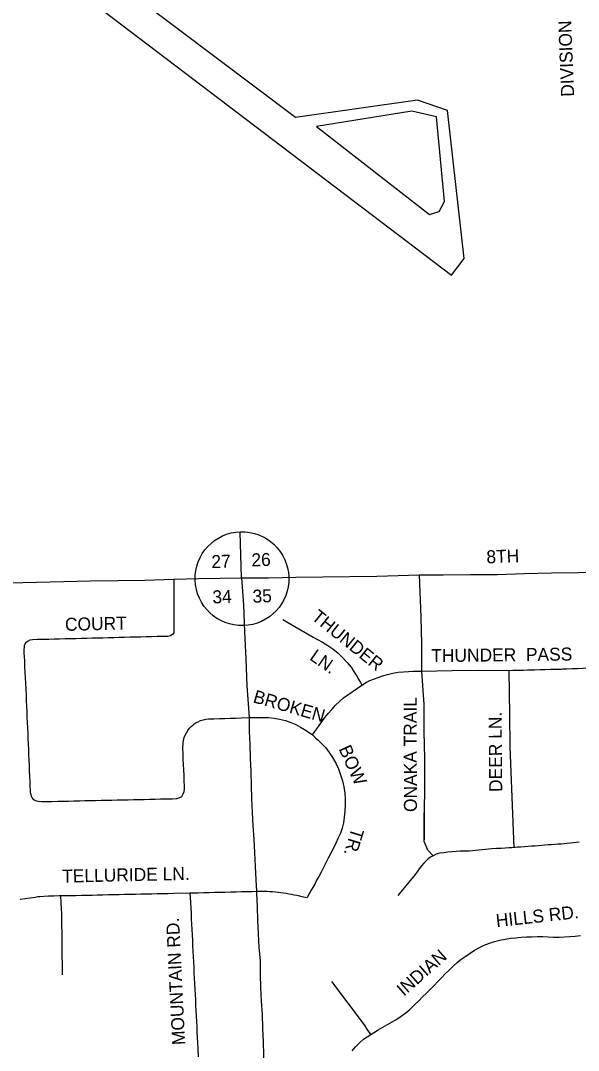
# Model space of a CAD drawing. Extents: x 2204114 to 2230821, y 16088589 to 16113844.
# Drawn here: x 2213081 to 2215142, y 16097996 to 16101803 of the extents above; entities that cross this region are included whole.
import ezdxf

# ---------------------------------------------------------------- set-up
doc = ezdxf.new("R2010")
doc.units = 0
for name, color, linetype in [('L12', 7, 'Continuous'), ('L3', 7, 'Continuous'), ('L8', 7, 'Continuous'), ('L9', 7, 'Continuous')]:
    doc.layers.add(name, color=color, linetype=linetype)

msp = doc.modelspace()

# ---------------------------------------------------------------- linework, layer by layer
at = {"layer": 'L12'}
for p, q in [((2210366.9, 16104133.5), (2214672.9, 16100862.1)), ((2214096.6, 16101444.8), (2213510.5, 16101886.9)), ((2214547.1, 16101508.6), (2214096.6, 16101444.8)), ((2214658.4, 16101469.8), (2214547.1, 16101508.6)), ((2214526.3, 16101467.8), (2214173.7, 16101411)), ((2214617.1, 16101446.5), (2214526.3, 16101467.8)), ((2214646.6, 16101134.2), (2214617.1, 16101446.5)), ((2214719, 16100923.7), (2214658.4, 16101469.8)), ((2214173.7, 16101411), (2214592, 16101086.4)), ((2214627.7, 16101097.6), (2214646.6, 16101134.2)), ((2214592, 16101086.4), (2214627.7, 16101097.6)), ((2214672.9, 16100862.1), (2214719, 16100923.7))]:
    msp.add_line(p, q, dxfattribs=at)
at = {"layer": 'L3'}
for p, q in [((2214821.9, 16098740.6), (2214737.9, 16098732.3)), ((2214839.4, 16098741.6), (2214821.9, 16098740.6)), ((2214821.9, 16098740.6), (2214821.9, 16098740.6)), ((2214821.9, 16098740.6), (2214821.9, 16098740.6)), ((2214855.9, 16098742.4), (2214839.4, 16098741.6)), ((2214839.4, 16098741.6), (2214839.4, 16098741.6)), ((2214839.4, 16098741.6), (2214839.4, 16098741.6)), ((2214871.3, 16098743.3), (2214855.9, 16098742.4)), ((2214884.2, 16098744.2), (2214871.3, 16098743.3)), ((2214895.4, 16098745), (2214884.2, 16098744.2)), ((2214907.4, 16098745.9), (2214895.4, 16098745)), ((2214916, 16098746.5), (2214903.4, 16098745.6)), ((2214929, 16098747.5), (2214916, 16098746.5)), ((2214942.1, 16098748.5), (2214929, 16098747.5)), ((2214955.2, 16098749.4), (2214942.1, 16098748.5)), ((2214968.1, 16098750.4), (2214955.2, 16098749.4)), ((2214980.9, 16098751.3), (2214968.1, 16098750.4)), ((2214993.5, 16098752.2), (2214980.9, 16098751.3)), ((2215006, 16098753.3), (2214993.5, 16098752.2)), ((2215018.2, 16098754.2), (2215006, 16098753.3)), ((2215030.3, 16098755.2), (2215018.2, 16098754.2)), ((2215042.2, 16098756), (2215030.3, 16098755.2)), ((2215054.2, 16098757), (2215042.2, 16098756)), ((2215065.9, 16098757.8), (2215054.2, 16098757)), ((2215077.6, 16098758.5), (2215065.9, 16098757.8)), ((2215089, 16098759.2), (2215077.6, 16098758.5)), ((2215100.4, 16098760.2), (2215089, 16098759.2)), ((2215111.7, 16098761.4), (2215100.4, 16098760.2)), ((2215122.6, 16098762.8), (2215111.7, 16098761.4)), ((2215133.5, 16098764.3), (2215122.6, 16098762.8)), ((2215144.3, 16098766.1), (2215133.5, 16098764.3)), ((2214578.6, 16098696.2), (2214570, 16098687.4)), ((2214586.9, 16098703.6), (2214578.6, 16098696.2)), ((2214595.6, 16098709.9), (2214586.9, 16098703.6)), ((2214605, 16098715.6), (2214595.6, 16098709.9)), ((2214616.5, 16098720.6), (2214605, 16098715.6)), ((2214630.1, 16098724.3), (2214616.5, 16098720.6)), ((2214644.6, 16098726.6), (2214630.1, 16098724.3)), ((2214659.3, 16098728), (2214644.6, 16098726.6)), ((2214674.3, 16098729.3), (2214659.3, 16098728)), ((2214689.6, 16098730.6), (2214674.3, 16098729.3)), ((2214705.1, 16098731.8), (2214689.6, 16098730.6)), ((2214737.9, 16098732.3), (2214705.1, 16098731.8)), ((2214737.9, 16098732.3), (2214737.9, 16098732.3)), ((2214553.4, 16098667), (2214545.6, 16098656.1)), ((2214561.6, 16098677.7), (2214553.4, 16098667)), ((2214570, 16098687.4), (2214561.6, 16098677.7)), ((2214538.2, 16098645.7), (2214474.5, 16098567.8)), ((2214545.6, 16098656.1), (2214538.2, 16098645.7))]:
    msp.add_line(p, q, dxfattribs=at)
for points in [[(2214553.6, 16099753.5), (2214642.4, 16099754.4), (2214742.4, 16099754.7), (2214842.4, 16099755.2), (2214942.2, 16099759.1), (2215042, 16099761.6), (2215142, 16099762.9), (2215227, 16099763.7)], [(2212862.8, 16099721.6), (2212939.9, 16099722.9), (2213040, 16099724.7), (2213140, 16099726.6), (2213240, 16099729.2), (2213339.5, 16099731.7), (2213439.8, 16099732.7), (2213539.6, 16099734.4), (2213646.3, 16099737.2)], [(2213646.3, 16099737.2), (2213646.4, 16099731.5), (2213646.5, 16099711.5), (2213646.5, 16099691.5), (2213646.6, 16099671.5), (2213646.7, 16099651.5), (2213646.8, 16099631.5), (2213646.9, 16099611.5), (2213647, 16099591.5), (2213647.1, 16099571.6), (2213647.2, 16099557.4), (2213647.5, 16099551.6), (2213646.9, 16099539.6), (2213643.1, 16099534.2), (2213635.1, 16099528.5), (2213625, 16099526.2), (2213615.8, 16099526.2), (2213605, 16099525.9), (2213585, 16099525.4), (2213565, 16099524.9), (2213545, 16099524.4), (2213525, 16099523.9), (2213505, 16099523.4), (2213485, 16099522.9), (2213465, 16099522.3), (2213445, 16099521.8), (2213425, 16099521.3), (2213404.9, 16099520.8), (2213385, 16099520.3), (2213365.2, 16099519.8), (2213345.2, 16099519.3), (2213325.2, 16099518.8), (2213305.2, 16099518.3), (2213285.2, 16099517.8), (2213265.1, 16099517.3), (2213245.1, 16099516.8), (2213225.1, 16099516.3), (2213205.1, 16099515.8), (2213185.1, 16099515.2), (2213165.1, 16099514.7), (2213145.3, 16099514.2), (2213143.5, 16099514.2), (2213125.3, 16099513.6), (2213115.4, 16099511.7), (2213106.2, 16099507.8), (2213098.6, 16099500.7), (2213094, 16099492.1), (2213092.8, 16099472.2), (2213093.1, 16099463), (2213093.6, 16099452.8), (2213094.6, 16099432.9), (2213095.6, 16099413), (2213096.6, 16099393), (2213097.6, 16099373), (2213098.6, 16099353.2), (2213099.6, 16099333.2), (2213101.1, 16099304.3)], [(2213646.3, 16099737.2), (2213739.7, 16099739.8), (2213897.5, 16099742.8)], [(2213897.5, 16099742.8), (2213997.2, 16099743.3), (2214097.2, 16099745.4), (2214197.2, 16099746), (2214297.3, 16099747.6), (2214397, 16099749.4), (2214553.6, 16099753.5)], [(2213897.5, 16099742.8), (2213904.2, 16099643.5), (2213908.2, 16099543.5), (2213912.6, 16099443.7), (2213917.1, 16099343.8), (2213924.9, 16099226)], [(2214553.6, 16099753.5), (2214559.4, 16099597.3), (2214561.4, 16099497.3), (2214562.1, 16099397.3)], [(2214050.1, 16099589), (2214161.2, 16099523.9), (2214177.6, 16099515), (2214196.2, 16099504.8), (2214215.8, 16099493.1), (2214234.9, 16099479.8), (2214253.7, 16099464.7), (2214270.2, 16099448.2), (2214286.7, 16099429.5), (2214301.8, 16099411.9), (2214313.5, 16099394.5), (2214322.9, 16099379), (2214330.7, 16099366.2), (2214337, 16099355.9), (2214341.7, 16099345.9)], [(2214341.7, 16099345.9), (2214358.8, 16099357), (2214370.6, 16099362.7), (2214401.3, 16099374.5), (2214418.4, 16099380), (2214436.2, 16099385.8), (2214455.7, 16099390.3), (2214476.3, 16099393.7), (2214495.6, 16099395.4), (2214514.1, 16099396.3), (2214530.1, 16099397.1), (2214562.1, 16099397.3)], [(2214562.1, 16099397.3), (2214675.4, 16099400.3), (2214775.4, 16099401.3), (2214884.9, 16099400.7)], [(2214562.1, 16099397.3), (2214571, 16099274.3), (2214570.8, 16099174.3), (2214572.7, 16099074.3), (2214573.2, 16098974.3), (2214572.2, 16098874.4), (2214571.2, 16098774.5)], [(2214884.9, 16099400.7), (2214898.9, 16099401), (2214918.9, 16099401.5), (2214938.9, 16099402), (2214953.4, 16099402.3), (2214958.9, 16099402.5), (2214978.9, 16099403), (2214998.7, 16099403.5), (2215018.7, 16099404.1), (2215038.7, 16099404.6), (2215058.7, 16099405.2), (2215078.7, 16099405.7), (2215084.7, 16099405.8), (2215098.7, 16099406.3), (2215118.7, 16099407.2), (2215138.7, 16099408.1), (2215158.8, 16099409), (2215178.8, 16099410.1), (2215198.5, 16099411.3), (2215218.5, 16099412.7), (2215241.6, 16099414.2)], [(2214884.9, 16099400.7), (2214887, 16099236.2), (2214888.8, 16099118.3), (2214903.4, 16098745.6)], [(2214159.1, 16099162), (2214168, 16099175.2), (2214174.9, 16099185.1), (2214183.5, 16099197.3), (2214193.7, 16099210.9), (2214205.1, 16099225.9), (2214217.6, 16099241.1), (2214230.3, 16099256.3), (2214243.7, 16099272), (2214273.8, 16099299.2), (2214341.7, 16099345.9)], [(2213101.1, 16099304.3), (2213101.8, 16099287.8), (2213102.6, 16099268.2), (2213103.5, 16099248.2), (2213104.3, 16099228.2), (2213105.2, 16099208.3), (2213106, 16099188.3), (2213106.9, 16099168.5), (2213107.8, 16099148.6), (2213108.6, 16099128.6), (2213109.5, 16099108.7), (2213110.3, 16099088.7), (2213111.2, 16099068.7), (2213112, 16099048.7), (2213112.9, 16099028.7), (2213113.8, 16099008.8), (2213114.6, 16098988.8), (2213115, 16098979.4), (2213115.5, 16098968.8), (2213115.8, 16098961.6), (2213115.9, 16098958.3), (2213116.6, 16098948.9), (2213118.2, 16098941.5), (2213120.1, 16098935.3), (2213122.4, 16098930.1), (2213126.1, 16098925.8), (2213131.1, 16098921.8), (2213138.2, 16098918.6), (2213147.2, 16098917.1), (2213158.2, 16098916.3), (2213174.8, 16098915.8), (2213178.2, 16098915.8), (2213198, 16098916.3), (2213218, 16098916.7), (2213238, 16098917.2), (2213258, 16098917.6), (2213278, 16098918.1), (2213298, 16098918.5), (2213318, 16098919), (2213338, 16098919.4), (2213358, 16098919.9), (2213378.1, 16098920.3), (2213398.1, 16098920.8), (2213417.8, 16098921.2), (2213437.8, 16098921.7), (2213457.8, 16098922.1), (2213477.8, 16098922.6), (2213497.8, 16098923), (2213517.8, 16098923.5), (2213537.8, 16098923.9), (2213557.8, 16098924.4), (2213577.8, 16098924.8), (2213597.8, 16098925.2), (2213617.8, 16098925.7), (2213637.8, 16098926.2), (2213641.4, 16098926.2), (2213657.9, 16098927.4), (2213668.5, 16098930.6), (2213676, 16098934.9), (2213681.6, 16098943.7), (2213684.7, 16098952.7), (2213686, 16098961.9), (2213686.7, 16098972.5), (2213685.4, 16098992.5), (2213684.7, 16099012.5), (2213684.2, 16099032.5), (2213683.2, 16099052.4), (2213682, 16099072.4), (2213681.5, 16099092.4), (2213680.7, 16099112.4), (2213681.5, 16099132.4), (2213682.9, 16099141.8), (2213685.5, 16099152), (2213688.8, 16099160.9), (2213693.7, 16099170.2), (2213698.8, 16099178.1), (2213705.4, 16099186.6), (2213711.3, 16099193.4), (2213719.6, 16099200.4), (2213727.2, 16099206.1), (2213736.7, 16099210.9), (2213745.9, 16099215), (2213755.5, 16099217.7), (2213765.2, 16099219.8), (2213775.3, 16099221.2), (2213776.8, 16099221.1), (2213795.3, 16099221.7), (2213815.3, 16099222.4), (2213835, 16099223), (2213855, 16099223.7), (2213875, 16099224.3), (2213895.1, 16099225), (2213924.9, 16099226)], [(2213924.9, 16099226), (2213996.4, 16099226.8), (2214017.4, 16099224.2), (2214037.8, 16099220.5), (2214059, 16099215.2), (2214079.2, 16099208.2), (2214097.3, 16099200.2), (2214114.7, 16099191), (2214129.6, 16099182.5), (2214143.2, 16099173.9), (2214159.1, 16099162)], [(2213924.9, 16099226), (2213925.8, 16099176), (2213927.6, 16099126.1), (2213929, 16099076.1), (2213931.4, 16099026.1), (2213933, 16098976.2), (2213934.1, 16098926.2), (2213936.7, 16098876.3), (2213939.3, 16098826.3), (2213942.9, 16098776.5), (2213945, 16098726.5), (2213947.7, 16098676.6), (2213950.3, 16098626.7), (2213952.1, 16098584)], [(2214159.1, 16099162), (2214170.7, 16099151), (2214179.6, 16099142.6), (2214192.4, 16099129.9), (2214206.7, 16099115.3), (2214221, 16099097.4), (2214233.5, 16099078), (2214245, 16099058), (2214254.7, 16099036.3), (2214263, 16099014.9), (2214269.9, 16098992.6), (2214274.4, 16098969.8), (2214278.4, 16098947), (2214280.1, 16098924.4), (2214280.5, 16098901.4), (2214279, 16098879.9), (2214276.7, 16098857.5), (2214274.2, 16098836.6), (2214268.7, 16098817.2), (2214263, 16098798.5), (2214254.5, 16098781), (2214246, 16098762.1), (2214236.3, 16098743.4), (2214226.8, 16098725), (2214216.8, 16098706), (2214207.8, 16098687.2), (2214198.3, 16098669), (2214189.6, 16098652.6), (2214182.2, 16098638.7), (2214174.5, 16098624.9), (2214167.8, 16098610.8), (2214160.7, 16098598.2), (2214154.8, 16098588.5), (2214139.8, 16098560.6)], [(2214605, 16098715.6), (2214585.9, 16098736.5), (2214571.7, 16098767.9), (2214572.2, 16098874.4)], [(2213706.3, 16098577.9), (2213716.7, 16098578.2), (2213736.7, 16098578.7), (2213756.6, 16098579.2), (2213776.6, 16098579.7), (2213796.6, 16098580.2), (2213816.6, 16098580.7), (2213836.6, 16098581.2), (2213856.4, 16098581.7), (2213876.6, 16098582.2), (2213896.4, 16098582.7), (2213916.5, 16098583.1), (2213936.5, 16098583.6), (2213952.1, 16098584)], [(2213952.1, 16098584), (2213962.1, 16098584.4), (2213972.1, 16098584.7), (2213982.1, 16098584.9), (2213992.1, 16098584.5), (2214002, 16098583.8), (2214012, 16098583), (2214022, 16098581.9), (2214031.9, 16098580.6), (2214041.8, 16098579.1), (2214051.7, 16098577.8), (2214061.6, 16098576.5), (2214071.4, 16098574.8), (2214081.3, 16098573), (2214091.1, 16098571.1), (2214100.9, 16098569.2), (2214110.7, 16098567.1), (2214120.4, 16098564.9), (2214139.8, 16098560.6)], [(2213952.1, 16098584), (2213952.4, 16098576.7), (2213954.3, 16098526.8), (2213956.6, 16098476.8), (2213959, 16098426.9), (2213961.4, 16098376.9), (2213965.7, 16098327.1), (2213966.3, 16098277.2), (2213967.5, 16098227.3), (2213970.1, 16098177.7), (2213972.9, 16098127.9), (2213974, 16098077.9), (2213976.4, 16098028), (2213977.8, 16097978), (2213978.1, 16097928.1), (2213982.5, 16097878.4), (2213984.4, 16097828.4), (2213985.8, 16097778.5), (2213988.9, 16097728.6), (2213990.7, 16097678.6), (2213993.7, 16097614.5)], [(2213079, 16098555.4), (2213134.9, 16098562.1), (2213144.6, 16098564.1), (2213151.6, 16098565.2), (2213166.6, 16098566.4), (2213184, 16098567.4), (2213204, 16098567.7), (2213223.7, 16098567.8), (2213245.6, 16098568.1)], [(2213228.4, 16098568.1), (2213229.7, 16098540.7), (2213230.6, 16098520.7), (2213231.5, 16098500.7), (2213233.9, 16098275.1)], [(2213245.6, 16098568.1), (2213285.2, 16098568.9), (2213305.2, 16098569.3), (2213325.2, 16098569.8), (2213345.2, 16098570.2), (2213365.2, 16098570.6), (2213385.2, 16098571.1), (2213405.3, 16098571.5), (2213425.3, 16098571.9), (2213445, 16098572.3), (2213465, 16098572.8), (2213485, 16098573.2), (2213505.1, 16098573.6), (2213525.1, 16098574), (2213545.1, 16098574.5), (2213565.1, 16098574.9), (2213585.1, 16098575.3), (2213605.1, 16098575.8), (2213625.1, 16098576.2), (2213645.1, 16098576.6), (2213706.3, 16098577.9)], [(2213706.3, 16098577.9), (2213708.4, 16098542.3), (2213709.4, 16098522.3), (2213710.4, 16098502.3), (2213711.4, 16098482.4), (2213712.4, 16098462.4), (2213713.4, 16098442.4), (2213714.4, 16098422.4), (2213715.4, 16098402.5), (2213716.4, 16098382.5), (2213717.4, 16098362.5), (2213718.4, 16098342.6), (2213719.4, 16098322.6), (2213720.4, 16098302.6), (2213721.4, 16098282.7), (2213722.4, 16098262.7), (2213723.4, 16098242.7), (2213724.4, 16098222.7), (2213725.4, 16098202.8), (2213726.4, 16098182.8), (2213727.4, 16098162.8), (2213728.4, 16098142.8), (2213729.4, 16098122.9), (2213730.4, 16098102.9), (2213731.4, 16098082.9), (2213732.4, 16098062.9), (2213733.4, 16098043), (2213734.4, 16098023), (2213735.4, 16098003), (2213736.9, 16097971.9)], [(2214533.6, 16098161.5), (2214537.4, 16098165.1), (2214551.6, 16098179.3), (2214565.8, 16098193.3), (2214580.2, 16098207.2), (2214594.1, 16098221.4), (2214608.3, 16098235.7), (2214622.3, 16098250.1), (2214636, 16098264.5), (2214649.9, 16098278.9), (2214664.1, 16098292.9), (2214678.7, 16098306.6), (2214693.4, 16098320.3), (2214708.8, 16098332.9), (2214725.2, 16098344.5), (2214741.6, 16098355.8), (2214758.2, 16098366.8), (2214775.9, 16098376.7), (2214793.7, 16098385.2), (2214812.6, 16098392.4), (2214831.6, 16098398.4), (2214851, 16098403.3), (2214870.5, 16098407.3), (2214890.3, 16098410.3), (2214910.3, 16098412.4), (2214930.1, 16098414.1), (2214950.1, 16098415.3), (2214970.1, 16098416.1), (2214990.1, 16098416.6), (2215010.1, 16098416.6), (2215030.1, 16098415.9), (2215050.1, 16098414.4), (2215070.1, 16098414), (2215090.1, 16098415), (2215109.9, 16098416.6), (2215129.9, 16098418.6), (2215149.7, 16098420.7)], [(2214374.3, 16098054.6), (2214361.8, 16098073.7), (2214352.5, 16098088.8), (2214351.2, 16098090.7), (2214230.6, 16098251.1)], [(2214374.3, 16098054.6), (2214384.4, 16098061.2), (2214401.5, 16098071.5), (2214418.9, 16098081.3), (2214436.2, 16098091.3), (2214453.4, 16098101.4), (2214470.5, 16098111.8), (2214487.4, 16098122.6), (2214503.8, 16098134.1), (2214519.2, 16098146.7), (2214533.6, 16098161.5)], [(2214305.5, 16097994.4), (2214318.7, 16098009.2), (2214332.4, 16098023.9), (2214347.5, 16098036.9), (2214374.3, 16098054.6)]]:
    msp.add_lwpolyline(points, dxfattribs=at)
at = {"layer": 'L8'}
msp.add_line((2213897.5, 16099742.8), (2213892.3, 16099912.1), dxfattribs=at)
msp.add_ellipse((2213898.6, 16099739.7), major_axis=(-5.3, 173.5), ratio=0.997407, dxfattribs=at)

# ---------------------------------------------------------------- texts
for s, height, rotation, p in [('27', 48.03, 1.7582, (2213786.3, 16099778.4)), ('26', 48.03, 1.7581, (2213934.2, 16099784.9)), ('34', 48.03, 1.7599, (2213790.2, 16099648)), ('35', 48.02, 1.76, (2213938.3, 16099650.6))]:
    msp.add_text(s, height=height, rotation=rotation, dxfattribs=at).set_placement(p)
at = {"layer": 'L9'}
for s, height, rotation, p in [('DIVISION', 48.03, 92.2819, (2215126.1, 16101522.2)), ('8TH', 48.03, 2.2606, (2214802.6, 16099796.1)), ('THUNDER ', 48.03, 321.2019, (2214152.2, 16099591.8)), ('COURT', 48.03, 1.3052, (2213245.2, 16099546.6)), ('LN.', 48.03, 325.2019, (2214145.3, 16099442.4)), ('THUNDER  PASS', 48.034, 0.6808, (2214598.3, 16099431)), ('BROKEN', 48.03, 343.9065, (2213936.6, 16099283.2)), ('ONAKA TRAIL', 48.034, 90.1348, (2214545.1, 16098877.1)), ('DEER LN.', 48.03, 90.5022, (2214860.3, 16098951.4)), ('BOW', 48.03, 294.1508, (2214255.1, 16099111)), ('TR.', 48.03, 252.9446, (2214304.5, 16098821.4)), ('TELLURIDE LN.', 48.034, 1.2311, (2213234.8, 16098615.8)), ('HILLS RD.', 48.03, 6.3169, (2214839.6, 16098451.2)), ('MOUNTAIN RD.', 48.034, 92.8381, (2213689.2, 16098016.8)), ('INDIAN', 48.03, 41.3169, (2214496.4, 16098193.8))]:
    msp.add_text(s, height=height, rotation=rotation, dxfattribs=at).set_placement(p)

doc.saveas('drawing.dxf')
